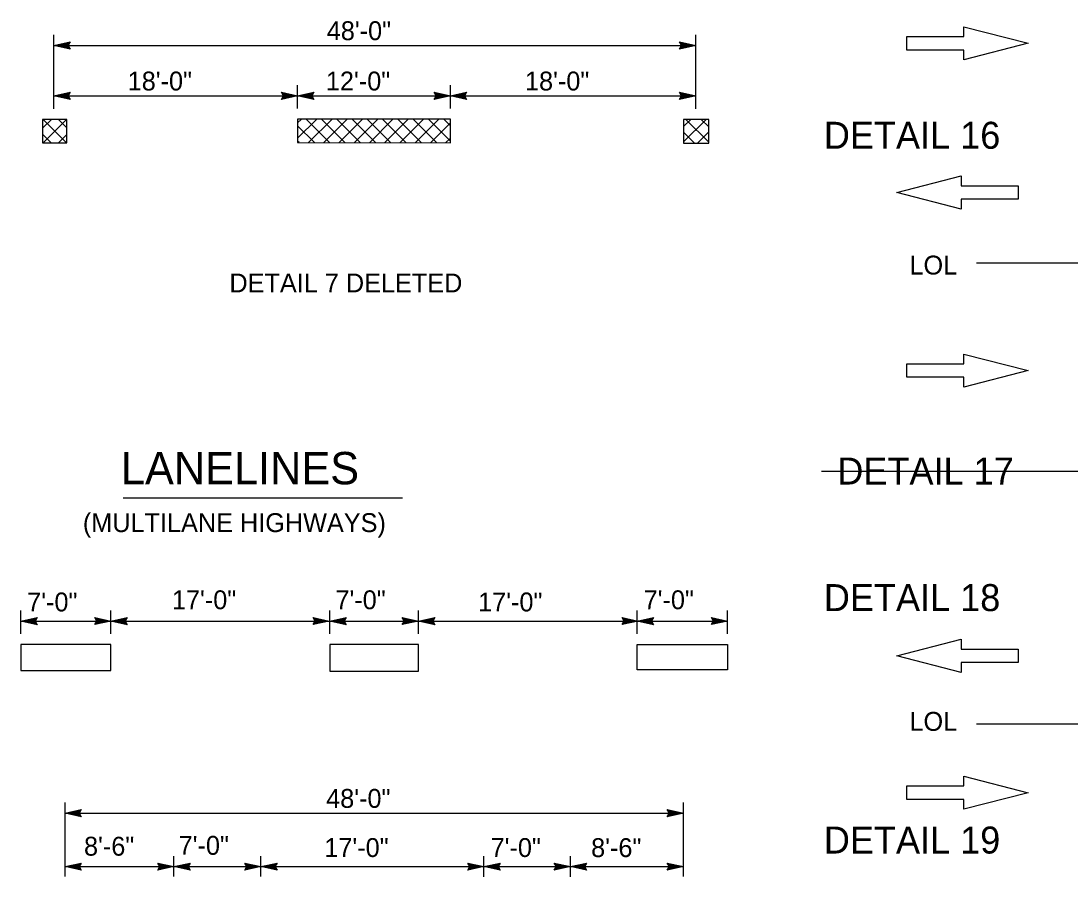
# Model space of a CAD drawing. Extents: x -893 to 867, y -474 to 712.
# Drawn here: x -684.6 to -295.4, y -184.6 to 132.6 of the extents above; entities that cross this region are included whole.
import ezdxf

# ---------------------------------------------------------------- set-up
doc = ezdxf.new("R2010")
doc.units = 0
for name, color, linetype in [('56 Stage 3 Anno', 7, 'Continuous'), ('57 Undefined', 7, 'Continuous'), ('60 Nongeo Data', 7, 'Continuous')]:
    doc.layers.add(name, color=color, linetype=linetype)

msp = doc.modelspace()

# ---------------------------------------------------------------- linework, layer by layer
at = {"layer": '56 Stage 3 Anno'}
for p, q in [((-672.4, 100.12), (-672.4, 127.5)), ((-672.4, 123.57), (-666.4, 124.9)), ((-666.4, 124.9), (-667.2, 123.57)), ((-666.4, 124.9), (-666.4, 124.9)), ((-439.66, 123.57), (-440.46, 124.91)), ((-440.46, 124.91), (-440.46, 124.91)), ((-440.46, 124.91), (-434.46, 123.57)), ((-434.46, 100.11), (-434.46, 127.5)), ((-672.4, 123.57), (-434.46, 123.57)), ((-666.4, 122.23), (-672.4, 123.57)), ((-672.4, 123.57), (-672.4, 123.57)), ((-666.61, 122.58), (-671.02, 123.57)), ((-671.01, 123.57), (-666.63, 124.54)), ((-669.63, 123.57), (-666.81, 124.19)), ((-666.85, 122.94), (-669.63, 123.57)), ((-668.25, 123.56), (-667.04, 123.83)), ((-667.02, 123.29), (-668.25, 123.56)), ((-667.2, 123.57), (-666.4, 122.23)), ((-666.4, 122.23), (-666.4, 122.23)), ((-434.46, 123.57), (-440.46, 122.24)), ((-440.46, 122.24), (-439.66, 123.57)), ((-440.46, 122.24), (-440.46, 122.24)), ((-440.24, 124.55), (-435.84, 123.57)), ((-435.85, 123.56), (-440.23, 122.6)), ((-437.22, 123.57), (-440.05, 122.94)), ((-440.01, 124.19), (-437.22, 123.57)), ((-439.83, 123.84), (-438.6, 123.57)), ((-438.6, 123.57), (-439.81, 123.3)), ((-434.46, 123.57), (-434.46, 123.57)), ((-672.4, 104.92), (-666.4, 106.25)), ((-671.01, 104.92), (-666.63, 105.89)), ((-669.63, 104.92), (-666.81, 105.54)), ((-668.25, 104.92), (-667.04, 105.18)), ((-666.4, 106.25), (-667.2, 104.92)), ((-666.4, 106.25), (-666.4, 106.25)), ((-587.26, 104.92), (-588.06, 106.26)), ((-588.06, 106.26), (-588.06, 106.26)), ((-588.06, 106.26), (-582.06, 104.92)), ((-587.84, 105.9), (-583.44, 104.92)), ((-587.61, 105.54), (-584.82, 104.92)), ((-587.43, 105.2), (-586.2, 104.92)), ((-582.06, 100.25), (-582.06, 108.86)), ((-582.06, 104.92), (-576.06, 106.25)), ((-580.67, 104.92), (-576.29, 105.89)), ((-579.3, 104.92), (-576.47, 105.54)), ((-577.91, 104.92), (-576.71, 105.18)), ((-576.06, 106.25), (-576.86, 104.92)), ((-576.06, 106.25), (-576.06, 106.25)), ((-530.63, 104.92), (-531.43, 106.26)), ((-531.43, 106.26), (-531.43, 106.26)), ((-531.43, 106.26), (-525.43, 104.92)), ((-531.22, 105.9), (-526.81, 104.92)), ((-530.98, 105.54), (-528.19, 104.92)), ((-530.81, 105.2), (-529.58, 104.92)), ((-525.43, 100.18), (-525.43, 108.86)), ((-525.43, 104.92), (-519.43, 106.25)), ((-524.04, 104.92), (-519.67, 105.89)), ((-522.67, 104.92), (-519.84, 105.54)), ((-521.29, 104.92), (-520.08, 105.18)), ((-519.43, 106.25), (-520.23, 104.92)), ((-519.43, 106.25), (-519.43, 106.25)), ((-439.66, 104.92), (-440.46, 106.26)), ((-440.46, 106.26), (-440.46, 106.26)), ((-440.46, 106.26), (-434.46, 104.92)), ((-440.24, 105.9), (-435.84, 104.92)), ((-440.01, 105.54), (-437.22, 104.92)), ((-439.83, 105.2), (-438.6, 104.92)), ((-672.4, 104.92), (-582.06, 104.92)), ((-666.4, 103.58), (-672.4, 104.92)), ((-672.4, 104.92), (-672.4, 104.92)), ((-666.61, 103.94), (-671.02, 104.92)), ((-666.85, 104.29), (-669.63, 104.92)), ((-667.02, 104.64), (-668.25, 104.92)), ((-667.2, 104.92), (-666.4, 103.58)), ((-666.4, 103.58), (-666.4, 103.58)), ((-582.06, 104.92), (-588.06, 103.59)), ((-588.06, 103.59), (-587.26, 104.92)), ((-588.06, 103.59), (-588.06, 103.59)), ((-583.45, 104.92), (-587.82, 103.95)), ((-584.82, 104.92), (-587.65, 104.3)), ((-586.2, 104.92), (-587.41, 104.65)), ((-582.06, 104.92), (-525.43, 104.92)), ((-582.06, 104.92), (-582.06, 104.92)), ((-576.06, 103.58), (-582.06, 104.92)), ((-582.06, 104.92), (-582.06, 104.92)), ((-576.27, 103.94), (-580.68, 104.92)), ((-576.51, 104.29), (-579.3, 104.92)), ((-576.68, 104.64), (-577.91, 104.92)), ((-576.86, 104.92), (-576.06, 103.58)), ((-576.06, 103.58), (-576.06, 103.58)), ((-525.43, 104.92), (-531.43, 103.59)), ((-531.43, 103.59), (-530.63, 104.92)), ((-531.43, 103.59), (-531.43, 103.59)), ((-526.82, 104.92), (-531.2, 103.95)), ((-528.19, 104.92), (-531.02, 104.3)), ((-529.58, 104.92), (-530.78, 104.65)), ((-525.43, 104.92), (-434.46, 104.92)), ((-525.43, 104.92), (-525.43, 104.92)), ((-519.43, 103.58), (-525.43, 104.92)), ((-525.43, 104.92), (-525.43, 104.92)), ((-519.65, 103.94), (-524.05, 104.92)), ((-519.88, 104.29), (-522.67, 104.92)), ((-520.06, 104.64), (-521.29, 104.92)), ((-520.23, 104.92), (-519.43, 103.58)), ((-519.43, 103.58), (-519.43, 103.58)), ((-434.46, 104.92), (-440.46, 103.59)), ((-440.46, 103.59), (-439.66, 104.92)), ((-440.46, 103.59), (-440.46, 103.59)), ((-435.85, 104.92), (-440.23, 103.95)), ((-437.22, 104.92), (-440.05, 104.3)), ((-438.6, 104.92), (-439.81, 104.65)), ((-434.46, 104.92), (-434.46, 104.92)), ((-684.62, -94.56), (-684.62, -85.83)), ((-684.62, -89.77), (-678.62, -88.44)), ((-683.22, -89.76), (-678.85, -88.8)), ((-681.85, -89.77), (-679.03, -89.14)), ((-680.47, -89.77), (-679.26, -89.5)), ((-678.62, -88.44), (-679.42, -89.77)), ((-678.62, -88.44), (-678.62, -88.44)), ((-656.5, -89.77), (-657.3, -88.43)), ((-657.3, -88.43), (-657.3, -88.43)), ((-657.3, -88.43), (-651.3, -89.77)), ((-657.08, -88.78), (-652.68, -89.77)), ((-656.85, -89.14), (-654.06, -89.76)), ((-656.67, -89.49), (-655.44, -89.76)), ((-651.31, -94.56), (-651.31, -85.83)), ((-651.31, -89.77), (-645.31, -88.44)), ((-649.92, -89.76), (-645.55, -88.8)), ((-648.55, -89.77), (-645.72, -89.14)), ((-647.17, -89.77), (-645.96, -89.5)), ((-645.31, -88.44), (-646.11, -89.77)), ((-645.31, -88.44), (-645.31, -88.44)), ((-575.55, -89.77), (-576.35, -88.43)), ((-576.35, -88.43), (-576.35, -88.43)), ((-576.35, -88.43), (-570.35, -89.77)), ((-576.13, -88.78), (-571.73, -89.77)), ((-575.9, -89.14), (-573.11, -89.76)), ((-575.72, -89.49), (-574.49, -89.76)), ((-570.12, -94.52), (-570.12, -85.83)), ((-570.12, -89.77), (-564.12, -88.44)), ((-568.73, -89.76), (-564.35, -88.8)), ((-567.35, -89.77), (-564.53, -89.14)), ((-565.97, -89.77), (-564.76, -89.5)), ((-564.12, -88.44), (-564.92, -89.77)), ((-564.12, -88.44), (-564.12, -88.44)), ((-542.46, -89.77), (-543.26, -88.43)), ((-543.26, -88.43), (-543.26, -88.43)), ((-543.26, -88.43), (-537.26, -89.77)), ((-543.04, -88.78), (-538.64, -89.77)), ((-542.81, -89.14), (-540.02, -89.76)), ((-542.63, -89.49), (-541.4, -89.76)), ((-537.21, -94.51), (-537.21, -85.83)), ((-537.21, -89.77), (-531.21, -88.44)), ((-535.82, -89.76), (-531.45, -88.8)), ((-534.45, -89.77), (-531.63, -89.14)), ((-533.07, -89.77), (-531.86, -89.5)), ((-531.21, -88.44), (-532.01, -89.77)), ((-531.21, -88.44), (-531.21, -88.44)), ((-461.03, -89.77), (-461.83, -88.43)), ((-461.83, -88.43), (-461.83, -88.43)), ((-461.83, -88.43), (-455.83, -89.77)), ((-461.62, -88.78), (-457.21, -89.77)), ((-461.38, -89.14), (-458.6, -89.76)), ((-461.21, -89.49), (-459.98, -89.76)), ((-456.17, -94.56), (-456.17, -85.83)), ((-456.17, -89.77), (-450.17, -88.44)), ((-454.78, -89.76), (-450.4, -88.8)), ((-453.41, -89.77), (-450.58, -89.14)), ((-452.03, -89.77), (-450.82, -89.5)), ((-450.17, -88.44), (-450.97, -89.77)), ((-450.17, -88.44), (-450.17, -88.44)), ((-427.9, -89.77), (-428.7, -88.43)), ((-428.7, -88.43), (-428.7, -88.43)), ((-428.7, -88.43), (-422.7, -89.77)), ((-428.48, -88.78), (-424.08, -89.77)), ((-428.25, -89.14), (-425.46, -89.76)), ((-428.07, -89.49), (-426.84, -89.76)), ((-422.69, -94.46), (-422.69, -85.83)), ((-684.62, -89.77), (-651.3, -89.77)), ((-678.62, -91.11), (-684.62, -89.77)), ((-684.62, -89.77), (-684.62, -89.77)), ((-678.83, -90.75), (-683.24, -89.77)), ((-679.07, -90.39), (-681.85, -89.77)), ((-679.24, -90.04), (-680.47, -89.77)), ((-679.42, -89.77), (-678.62, -91.11)), ((-678.62, -91.11), (-678.62, -91.11)), ((-651.3, -89.77), (-657.3, -91.1)), ((-657.3, -91.1), (-656.5, -89.77)), ((-657.3, -91.1), (-657.3, -91.1)), ((-652.69, -89.77), (-657.07, -90.74)), ((-654.06, -89.76), (-656.89, -90.39)), ((-655.44, -89.76), (-656.65, -90.03)), ((-651.31, -89.77), (-570.35, -89.77)), ((-645.31, -91.11), (-651.31, -89.77)), ((-651.31, -89.77), (-651.31, -89.77)), ((-651.3, -89.77), (-651.3, -89.77)), ((-645.53, -90.75), (-649.93, -89.77)), ((-645.76, -90.39), (-648.55, -89.77)), ((-645.94, -90.04), (-647.17, -89.77)), ((-646.11, -89.77), (-645.31, -91.11)), ((-645.31, -91.11), (-645.31, -91.11)), ((-570.35, -89.77), (-576.35, -91.1)), ((-576.35, -91.1), (-575.55, -89.77)), ((-576.35, -91.1), (-576.35, -91.1)), ((-571.74, -89.77), (-576.11, -90.74)), ((-573.11, -89.76), (-575.93, -90.39)), ((-574.49, -89.76), (-575.7, -90.03)), ((-570.35, -89.77), (-570.35, -89.77)), ((-570.12, -89.77), (-537.26, -89.77)), ((-564.12, -91.11), (-570.12, -89.77)), ((-570.12, -89.77), (-570.12, -89.77)), ((-564.33, -90.75), (-568.74, -89.77)), ((-564.57, -90.39), (-567.35, -89.77)), ((-564.74, -90.04), (-565.97, -89.77)), ((-564.92, -89.77), (-564.12, -91.11)), ((-564.12, -91.11), (-564.12, -91.11)), ((-537.26, -89.77), (-543.26, -91.1)), ((-543.26, -91.1), (-542.46, -89.77)), ((-543.26, -91.1), (-543.26, -91.1)), ((-538.65, -89.77), (-543.02, -90.74)), ((-540.02, -89.76), (-542.84, -90.39)), ((-541.4, -89.76), (-542.61, -90.03)), ((-537.26, -89.77), (-537.26, -89.77)), ((-537.21, -89.77), (-455.83, -89.77)), ((-531.21, -91.11), (-537.21, -89.77)), ((-537.21, -89.77), (-537.21, -89.77)), ((-531.43, -90.75), (-535.83, -89.77)), ((-531.66, -90.39), (-534.45, -89.77)), ((-531.84, -90.04), (-533.07, -89.77)), ((-532.01, -89.77), (-531.21, -91.11)), ((-531.21, -91.11), (-531.21, -91.11)), ((-455.83, -89.77), (-461.83, -91.1)), ((-461.83, -91.1), (-461.03, -89.77)), ((-461.83, -91.1), (-461.83, -91.1)), ((-457.22, -89.77), (-461.6, -90.74)), ((-458.6, -89.76), (-461.42, -90.39)), ((-459.98, -89.76), (-461.19, -90.03)), ((-456.17, -89.77), (-422.7, -89.77)), ((-450.17, -91.11), (-456.17, -89.77)), ((-456.17, -89.77), (-456.17, -89.77)), ((-455.83, -89.77), (-455.83, -89.77)), ((-450.39, -90.75), (-454.79, -89.77)), ((-450.62, -90.39), (-453.41, -89.77)), ((-450.8, -90.04), (-452.03, -89.77)), ((-450.97, -89.77), (-450.17, -91.11)), ((-450.17, -91.11), (-450.17, -91.11)), ((-422.7, -89.77), (-428.7, -91.1)), ((-428.7, -91.1), (-427.9, -89.77)), ((-428.7, -91.1), (-428.7, -91.1)), ((-424.09, -89.77), (-428.47, -90.74)), ((-425.46, -89.76), (-428.29, -90.39)), ((-426.84, -89.76), (-428.05, -90.03)), ((-422.7, -89.77), (-422.7, -89.77)), ((-668.28, -184.41), (-668.28, -157.03)), ((-439.04, -184.46), (-439.04, -157.03)), ((-668.28, -160.97), (-662.28, -159.64)), ((-668.28, -160.97), (-439.04, -160.97)), ((-662.28, -162.31), (-668.28, -160.97)), ((-668.28, -160.97), (-668.28, -160.97)), ((-662.5, -161.95), (-666.9, -160.97)), ((-666.89, -160.96), (-662.52, -159.99)), ((-665.52, -160.97), (-662.69, -160.34)), ((-662.73, -161.59), (-665.52, -160.97)), ((-664.14, -160.97), (-662.93, -160.7)), ((-662.91, -161.24), (-664.14, -160.97)), ((-662.28, -159.64), (-663.08, -160.97)), ((-663.08, -160.97), (-662.28, -162.31)), ((-662.28, -159.64), (-662.28, -159.64)), ((-662.28, -162.31), (-662.28, -162.31)), ((-444.24, -160.97), (-445.04, -159.63)), ((-445.04, -159.63), (-445.04, -159.63)), ((-445.04, -159.63), (-439.04, -160.97)), ((-439.04, -160.97), (-445.04, -162.3)), ((-445.04, -162.3), (-444.24, -160.97)), ((-445.04, -162.3), (-445.04, -162.3)), ((-444.82, -159.98), (-440.42, -160.96)), ((-440.43, -160.97), (-444.8, -161.94)), ((-441.8, -160.96), (-444.62, -161.59)), ((-444.59, -160.34), (-441.8, -160.96)), ((-444.41, -160.69), (-443.18, -160.96)), ((-443.18, -160.96), (-444.39, -161.23)), ((-439.04, -160.97), (-439.04, -160.97)), ((-627.91, -184.47), (-627.91, -176.86)), ((-595.69, -184.47), (-595.69, -176.86)), ((-512.99, -184.63), (-512.99, -176.86)), ((-480.93, -184.63), (-480.93, -176.86)), ((-668.28, -180.79), (-662.28, -179.46)), ((-668.28, -180.79), (-627.91, -180.79)), ((-662.28, -182.13), (-668.28, -180.79)), ((-668.28, -180.79), (-668.28, -180.79)), ((-662.5, -181.78), (-666.9, -180.8)), ((-666.89, -180.79), (-662.52, -179.82)), ((-665.52, -180.8), (-662.69, -180.17)), ((-662.73, -181.42), (-665.52, -180.8)), ((-664.14, -180.8), (-662.93, -180.53)), ((-662.91, -181.07), (-664.14, -180.8)), ((-662.28, -179.46), (-663.08, -180.79)), ((-663.08, -180.79), (-662.28, -182.13)), ((-662.28, -179.46), (-662.28, -179.46)), ((-662.28, -182.13), (-662.28, -182.13)), ((-633.11, -180.79), (-633.91, -179.45)), ((-633.91, -179.45), (-633.91, -179.45)), ((-633.91, -179.45), (-627.91, -180.79)), ((-627.91, -180.79), (-633.91, -182.12)), ((-633.91, -182.12), (-633.11, -180.79)), ((-633.91, -182.12), (-633.91, -182.12)), ((-633.69, -179.81), (-629.29, -180.79)), ((-629.3, -180.8), (-633.67, -181.77)), ((-630.67, -180.79), (-633.5, -181.42)), ((-633.46, -180.17), (-630.67, -180.79)), ((-633.28, -180.52), (-632.05, -180.79)), ((-632.05, -180.79), (-633.26, -181.06)), ((-627.91, -180.79), (-621.91, -179.46)), ((-627.91, -180.79), (-595.69, -180.79)), ((-627.91, -180.79), (-627.91, -180.79)), ((-621.91, -182.13), (-627.91, -180.79)), ((-627.91, -180.79), (-627.91, -180.79)), ((-622.13, -181.78), (-626.53, -180.8)), ((-626.52, -180.79), (-622.14, -179.82)), ((-625.15, -180.8), (-622.32, -180.17)), ((-622.36, -181.42), (-625.15, -180.8)), ((-623.77, -180.8), (-622.56, -180.53)), ((-622.54, -181.07), (-623.77, -180.8)), ((-621.91, -179.46), (-622.71, -180.79)), ((-622.71, -180.79), (-621.91, -182.13)), ((-621.91, -179.46), (-621.91, -179.46)), ((-621.91, -182.13), (-621.91, -182.13)), ((-600.89, -180.79), (-601.69, -179.45)), ((-601.69, -179.45), (-601.69, -179.45)), ((-601.69, -179.45), (-595.69, -180.79)), ((-595.69, -180.79), (-601.69, -182.12)), ((-601.69, -182.12), (-600.89, -180.79)), ((-601.69, -182.12), (-601.69, -182.12)), ((-601.47, -179.81), (-597.07, -180.79)), ((-597.08, -180.8), (-601.46, -181.77)), ((-598.45, -180.79), (-601.28, -181.42)), ((-601.24, -180.17), (-598.45, -180.79)), ((-601.06, -180.52), (-599.83, -180.79)), ((-599.83, -180.79), (-601.04, -181.06)), ((-595.69, -180.79), (-589.69, -179.46)), ((-595.69, -180.79), (-512.99, -180.79)), ((-595.69, -180.79), (-595.69, -180.79)), ((-589.69, -182.13), (-595.69, -180.79)), ((-595.69, -180.79), (-595.69, -180.79)), ((-589.91, -181.78), (-594.31, -180.8)), ((-594.3, -180.79), (-589.92, -179.82)), ((-592.93, -180.8), (-590.1, -180.17)), ((-590.14, -181.42), (-592.93, -180.8)), ((-591.55, -180.8), (-590.34, -180.53)), ((-590.32, -181.07), (-591.55, -180.8)), ((-589.69, -179.46), (-590.49, -180.79)), ((-590.49, -180.79), (-589.69, -182.13)), ((-589.69, -179.46), (-589.69, -179.46)), ((-589.69, -182.13), (-589.69, -182.13)), ((-518.19, -180.79), (-518.99, -179.45)), ((-518.99, -179.45), (-518.99, -179.45)), ((-518.99, -179.45), (-512.99, -180.79)), ((-512.99, -180.79), (-518.99, -182.12)), ((-518.99, -182.12), (-518.19, -180.79)), ((-518.99, -182.12), (-518.99, -182.12)), ((-518.77, -179.81), (-514.37, -180.79)), ((-514.38, -180.8), (-518.75, -181.77)), ((-515.75, -180.79), (-518.58, -181.42)), ((-518.54, -180.17), (-515.75, -180.79)), ((-518.36, -180.52), (-517.13, -180.79)), ((-517.13, -180.79), (-518.34, -181.06)), ((-512.99, -180.79), (-506.99, -179.46)), ((-512.99, -180.79), (-480.93, -180.79)), ((-512.99, -180.79), (-512.99, -180.79)), ((-506.99, -182.13), (-512.99, -180.79)), ((-512.99, -180.79), (-512.99, -180.79)), ((-507.21, -181.78), (-511.61, -180.8)), ((-511.6, -180.79), (-507.22, -179.82)), ((-510.23, -180.8), (-507.4, -180.17)), ((-507.44, -181.42), (-510.23, -180.8)), ((-508.85, -180.8), (-507.64, -180.53)), ((-507.62, -181.07), (-508.85, -180.8)), ((-506.99, -179.46), (-507.79, -180.79)), ((-507.79, -180.79), (-506.99, -182.13)), ((-506.99, -179.46), (-506.99, -179.46)), ((-506.99, -182.13), (-506.99, -182.13)), ((-486.13, -180.79), (-486.93, -179.45)), ((-486.93, -179.45), (-486.93, -179.45)), ((-486.93, -179.45), (-480.93, -180.79)), ((-480.93, -180.79), (-486.93, -182.12)), ((-486.93, -182.12), (-486.13, -180.79)), ((-486.93, -182.12), (-486.93, -182.12)), ((-486.71, -179.81), (-482.31, -180.79)), ((-482.32, -180.8), (-486.7, -181.77)), ((-483.69, -180.79), (-486.52, -181.42)), ((-486.48, -180.17), (-483.69, -180.79)), ((-486.3, -180.52), (-485.07, -180.79)), ((-485.07, -180.79), (-486.28, -181.06)), ((-480.93, -180.79), (-474.93, -179.46)), ((-480.93, -180.79), (-439.06, -180.79)), ((-480.93, -180.79), (-480.93, -180.79)), ((-474.93, -182.13), (-480.93, -180.79)), ((-480.93, -180.79), (-480.93, -180.79)), ((-475.15, -181.78), (-479.55, -180.8)), ((-479.54, -180.79), (-475.16, -179.82)), ((-478.17, -180.8), (-475.34, -180.17)), ((-475.38, -181.42), (-478.17, -180.8)), ((-476.79, -180.8), (-475.58, -180.53)), ((-475.56, -181.07), (-476.79, -180.8)), ((-474.93, -179.46), (-475.73, -180.79)), ((-475.73, -180.79), (-474.93, -182.13)), ((-474.93, -179.46), (-474.93, -179.46)), ((-474.93, -182.13), (-474.93, -182.13)), ((-444.26, -180.79), (-445.06, -179.45)), ((-445.06, -179.45), (-445.06, -179.45)), ((-445.06, -179.45), (-439.06, -180.79)), ((-439.06, -180.79), (-445.06, -182.12)), ((-445.06, -182.12), (-444.26, -180.79)), ((-445.06, -182.12), (-445.06, -182.12)), ((-444.85, -179.81), (-440.44, -180.79)), ((-440.46, -180.8), (-444.83, -181.77)), ((-441.83, -180.79), (-444.65, -181.42)), ((-444.61, -180.17), (-441.83, -180.79)), ((-444.44, -180.52), (-443.21, -180.79)), ((-443.21, -180.79), (-444.42, -181.06)), ((-439.06, -180.79), (-439.06, -180.79))]:
    msp.add_line(p, q, dxfattribs=at)
at = {"layer": '57 Undefined'}
msp.add_line((-646.7, -44.07), (-543.22, -44.07), dxfattribs=at)
at = {"layer": '60 Nongeo Data'}
for p, q in [((-335.15, 126.88), (-335.15, 130.52)), ((-335.15, 130.52), (-311.24, 124.38)), ((-356.25, 124.38), (-356.25, 126.88)), ((-356.25, 126.88), (-335.15, 126.88)), ((-356.25, 121.88), (-356.25, 124.38)), ((-335.15, 121.88), (-356.25, 121.88)), ((-311.24, 124.38), (-335.15, 118.24)), ((-335.15, 118.24), (-335.15, 121.88)), ((-360, 69.09), (-336.09, 75.22)), ((-336.09, 75.22), (-336.09, 71.59)), ((-336.09, 71.59), (-314.99, 71.59)), ((-314.99, 71.59), (-314.99, 69.09)), ((-336.09, 62.95), (-360, 69.09)), ((-314.99, 66.59), (-336.09, 66.59)), ((-336.09, 66.59), (-336.09, 62.95)), ((-314.99, 69.09), (-314.99, 66.59)), ((-330.43, 43.02), (94.66, 43.02)), ((-335.15, 5.58), (-335.15, 9.21)), ((-335.15, 9.21), (-311.24, 3.08)), ((-356.25, 3.08), (-356.25, 5.58)), ((-356.25, 5.58), (-335.15, 5.58)), ((-356.25, 0.58), (-356.25, 3.08)), ((-335.15, 0.58), (-356.25, 0.58)), ((-311.24, 3.08), (-335.15, -3.06)), ((-335.15, -3.06), (-335.15, 0.58)), ((-387.93, -34.16), (-292.57, -34.16)), ((-360, -102.66), (-336.09, -96.52)), ((-336.09, -96.52), (-336.09, -100.16)), ((-336.09, -100.16), (-314.99, -100.16)), ((-314.99, -100.16), (-314.99, -102.66)), ((-336.09, -108.8), (-360, -102.66)), ((-314.99, -102.66), (-314.99, -105.16)), ((-314.99, -105.16), (-336.09, -105.16)), ((-336.09, -105.16), (-336.09, -108.8)), ((-330.43, -127.89), (49.56, -127.89)), ((-335.15, -150.9), (-335.15, -147.27)), ((-335.15, -147.27), (-311.24, -153.4)), ((-356.25, -153.4), (-356.25, -150.9)), ((-356.25, -150.9), (-335.15, -150.9)), ((-356.25, -155.9), (-356.25, -153.4)), ((-311.24, -153.4), (-335.15, -159.54)), ((-335.15, -155.9), (-356.25, -155.9)), ((-335.15, -159.54), (-335.15, -155.9))]:
    msp.add_line(p, q, dxfattribs=at)
for points in [[(-676.6, 96.19), (-676.61, 87.53), (-667.61, 87.52), (-667.6, 96.18)], [(-582.06, 96.31), (-582.07, 87.56), (-525.44, 87.48), (-525.43, 96.24)], [(-438.98, 96.18), (-439, 87.38), (-429.69, 87.36), (-429.68, 96.17)], [(-684.62, -98.5), (-684.62, -108.15), (-651.31, -108.15), (-651.31, -98.5)], [(-570.12, -98.46), (-570.12, -108.31), (-537.21, -108.31), (-537.21, -98.46)], [(-456.17, -107.86), (-456.17, -98.5), (-422.69, -98.5), (-422.69, -107.86)]]:
    msp.add_lwpolyline(points, close=True, dxfattribs=at)
for points in [[(-676.61, 92.93), (-673.36, 96.18)], [(-667.75, 87.52), (-676.42, 96.19)], [(-676.35, 87.53), (-667.71, 96.18)], [(-667.6, 93.03), (-670.75, 96.18)], [(-582.07, 89.21), (-574.97, 96.3)], [(-582.06, 94.87), (-580.62, 96.31)], [(-575.8, 87.55), (-582.06, 93.81)], [(-570.13, 87.54), (-578.9, 96.31)], [(-578.07, 87.55), (-569.32, 96.3)], [(-564.47, 87.54), (-573.24, 96.3)], [(-572.42, 87.55), (-563.67, 96.29)], [(-558.81, 87.53), (-567.57, 96.29)], [(-566.77, 87.54), (-558.02, 96.28)], [(-553.14, 87.52), (-561.91, 96.29)], [(-561.12, 87.53), (-552.38, 96.27)], [(-547.48, 87.51), (-556.24, 96.28)], [(-555.47, 87.52), (-546.73, 96.27)], [(-541.81, 87.51), (-550.58, 96.27)], [(-549.82, 87.52), (-541.08, 96.26)], [(-536.15, 87.5), (-544.91, 96.26)], [(-544.17, 87.51), (-535.43, 96.25)], [(-530.48, 87.49), (-539.25, 96.26)], [(-538.52, 87.5), (-529.78, 96.24)], [(-525.44, 88.11), (-533.59, 96.25)], [(-532.87, 87.49), (-525.43, 94.93)], [(-525.43, 93.76), (-527.92, 96.24)], [(-439, 87.84), (-430.67, 96.17)], [(-438.99, 93.51), (-436.32, 96.18)], [(-429.69, 87.76), (-438.11, 96.18)], [(-429.68, 93.41), (-432.45, 96.17)], [(-673.42, 87.53), (-676.61, 90.72)], [(-670.7, 87.53), (-667.61, 90.62)], [(-434.96, 87.37), (-438.99, 91.4)], [(-433.81, 87.37), (-429.69, 91.5)], [(-581.46, 87.56), (-582.07, 88.16)], [(-527.22, 87.49), (-525.44, 89.27)]]:
    msp.add_lwpolyline(points, dxfattribs=at)

# ---------------------------------------------------------------- texts
at = {"layer": '57 Undefined'}
for s, height, p in [('48\'-0"', 7, (-571.27, 125.54)), ('18\'-0"', 7, (-645.07, 106.89)), ('12\'-0"', 7, (-571.59, 106.89)), ('18\'-0"', 7, (-497.79, 106.89)), ('DETAIL 16', 10, (-387.01, 85.29)), ('LOL', 7, (-355.28, 38.68)), ('DETAIL 7 DELETED ', 7, (-607.36, 32.05)), ('LANELINES', 12, (-647.58, -39.09)), ('DETAIL 17', 10, (-382.02, -39.16)), ('(MULTILANE HIGHWAYS)', 7, (-661.69, -56.79)), ('DETAIL 18', 10, (-387.01, -86.08)), ('7\'-0"', 7, (-682.33, -86.19)), ('17\'-0"', 7, (-628.67, -85.39)), ('7\'-0"', 7, (-568.06, -85.39)), ('17\'-0"', 7, (-515.17, -86.19)), ('7\'-0"', 7, (-453.81, -85.39)), ('LOL', 7, (-355.28, -130.45)), ('48\'-0"', 7, (-571.5, -159)), ('DETAIL 19', 10, (-387.01, -175.93)), ('8\'-6"', 7, (-661.26, -176.72)), ('7\'-0"', 7, (-626.17, -176.41)), ('17\'-0"', 7, (-572.18, -177.22)), ('7\'-0"', 7, (-510.53, -177.22)), ('8\'-6"', 7, (-473.28, -177.25))]:
    msp.add_text(s, height=height, dxfattribs=at).set_placement(p)

doc.saveas('drawing.dxf')
